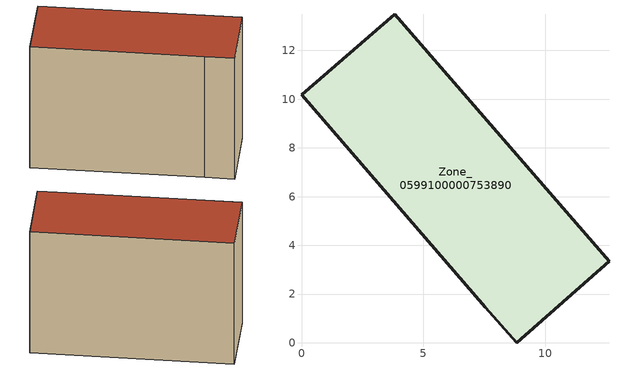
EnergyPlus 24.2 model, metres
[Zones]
Zone_0599100000753890
 floor ground (C_G): 8.83,0 7.54,1.47 0,10.17 3.82,13.49 12.62,3.35 z0
 wall outside (C_F): 7.54,1.47 8.83,0 12.62,3.35 3.82,13.49 0,10.17 7.54,1.47 z0:9.34
 roof outside (C_R): 12.62,3.35 3.82,13.49 0,10.17 7.54,1.47 8.83,0 z9.34
[BUILDING]
Pand.0599100000753890: North Axis=0; Terrain=City; Loads Convergence Tolerance Value=0.04; Temperature Convergence Tolerance Value=0.4; Solar Distribution=FullExterior; Maximum Number of Warmup Days=25; Minimum Number of Warmup Days=1
[Site:Location]
Rotterdam.The.Hague.AP_ZH_NLD Design_Conditions: Latitude=51.96; Longitude=4.45; Time Zone=1; Elevation=-4.5
[SITE:GROUNDTEMPERATURE:BUILDINGSURFACE]
18, 18, 18, 18, 18, 18, 18, 18, 18, 18, 18, 18
[MATERIAL] Thermal Absorptance=0.9; Solar Absorptance=0.7; Visible Absorptance=0.7
Name | Roughness | Thickness | Conductivity | Density | Specific Heat
G.TI.2006-2014 | MediumSmooth | 0.15 | 0.06 | 540 | 1210
F.TI.2006-2014 | Rough | 0.3 | 0.12 | 1920 | 840
R.TI.2006-2014 | MediumRough | 0.2 | 0.08 | 1500 | 1000
[CONSTRUCTION]
C_G: G.TI.2006-2014
C_F: F.TI.2006-2014
C_R: R.TI.2006-2014
[ZONE]
Zone_0599100000753890: Type=1; Multiplier=1; Ceiling Height=Autocalculate; Volume=Autocalculate; Floor Area=autocalculate; Part of Total Floor Area=Yes
[ZONEINFILTRATION:DESIGNFLOWRATE]
Infil_Zone_0599100000753890: Zone or ZoneList or Space or SpaceList=Zone_0599100000753890; Schedule=AlwaysOn; Design Flow Rate Calculation Method=Flow/Area; Flow Rate per Floor Area=0.0015; Constant Term Coefficient=1; Temperature Term Coefficient=0; Velocity Term Coefficient=0; Velocity Squared Term Coefficient=0
[HVACTEMPLATE:ZONE:IDEALLOADSAIRSYSTEM]
Zone_0599100000753890: Maximum Heating Supply Air Temperature=50; Minimum Cooling Supply Air Temperature=13; Maximum Heating Supply Air Humidity Ratio=0.0156; Minimum Cooling Supply Air Humidity Ratio=0.0077; Heating Limit=NoLimit; Cooling Limit=NoLimit; Dehumidification Control Type=ConstantSensibleHeatRatio; Cooling Sensible Heat Ratio=0.7; Dehumidification Setpoint=60; Humidification Control Type=None; Humidification Setpoint=30; Outdoor Air Method=None; Outdoor Air Flow Rate per Person=0.00944; Outdoor Air Flow Rate per Zone Floor Area=0; Outdoor Air Flow Rate per Zone=0; Demand Controlled Ventilation Type=None; Outdoor Air Economizer Type=NoEconomizer; Heat Recovery Type=None; Sensible Heat Recovery Effectiveness=0.7; Latent Heat Recovery Effectiveness=0.65
[ZONECONTROL:THERMOSTAT]
ThermostatControl_Zone_0599100000753890: Zone or ZoneList=Zone_0599100000753890; Control Type Schedule=DualSetpointControlType; Control 1=Thermostat_Zone_0599100000753890; Temperature Difference Between Cutout And Setpoint=0
[THERMOSTATSETPOINT:DUALSETPOINT]
Thermostat_Zone_0599100000753890: Heating Setpoint Temperature Schedule=HeatingSetpoint_Zone_0599100000753890; Cooling Setpoint Temperature Schedule=CoolingSetpoint_Zone_0599100000753890
[SCHEDULE:COMPACT]
HeatingSetpoint_Zone_0599100000753890: Through: 12/31, For: AllDays, Until: 24:00, 21
CoolingSetpoint_Zone_0599100000753890: Through: 12/31, For: AllDays, Until: 24:00, 24
DualSetpointControlType: Through: 12/31, For: AllDays, Until: 24:00, 4
AlwaysOn: Through: 12/31, For: AllDays, Until: 24:00, 1
